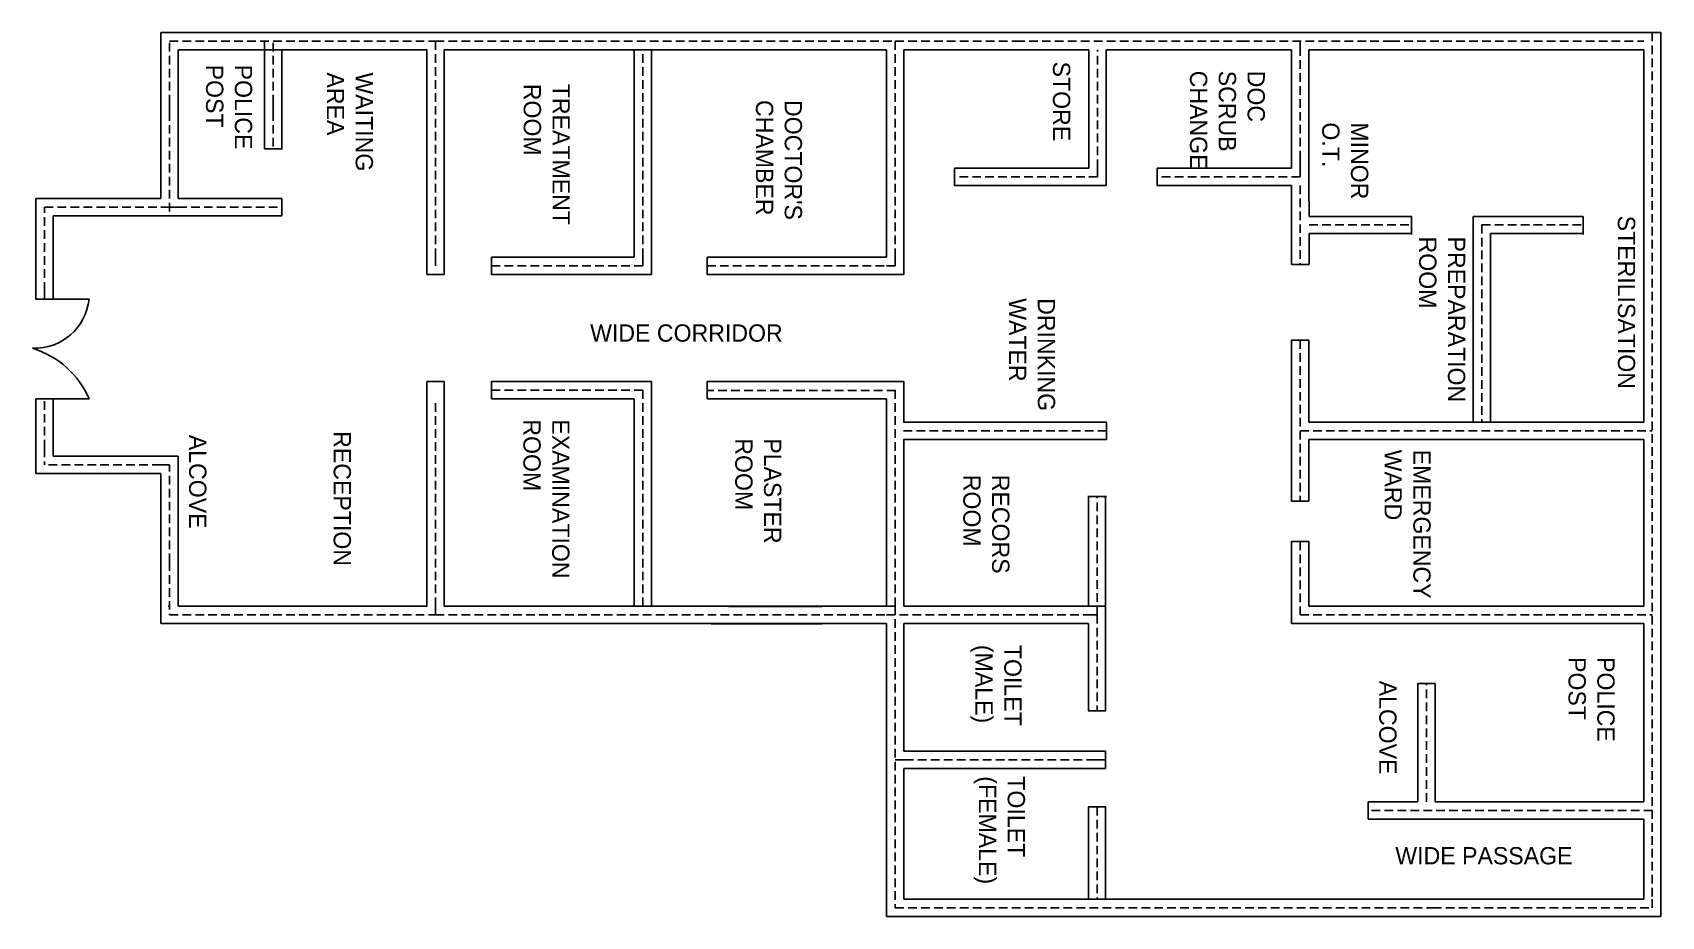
# Model space of a CAD drawing. Header units: inches. Extents: x -60 to 883, y 117 to 629.
import ezdxf

# ---------------------------------------------------------------- set-up
doc = ezdxf.new("R2010")
doc.units = ezdxf.units.IN
doc.header["$LTSCALE"] = 20
doc.header["$MEASUREMENT"] = 0
doc.linetypes.add('HIDDEN', pattern=[0.375, 0.25, -0.125])

msp = doc.modelspace()

# ---------------------------------------------------------------- linework, layer by layer
for p, q in [((14.71, 623.81), (14.71, 628.81)), ((14.71, 628.81), (24.71, 628.81)), ((14.71, 592.81), (14.71, 623.81)), ((24.71, 628.81), (168.71, 628.81)), ((74.74, 592.81), (74.74, 623.81)), ((168.71, 628.81), (237.71, 628.81)), ((173.71, 623.81), (173.71, 618.81)), ((237.71, 628.81), (439.71, 628.81)), ((439.71, 628.81), (514.71, 628.81)), ((514.71, 628.81), (644.71, 628.81)), ((644.71, 628.81), (718.91, 628.81)), ((674.07, 618.81), (674.07, 623.81)), ((718.91, 628.81), (872.91, 628.81)), ((872.91, 628.81), (882.91, 628.81)), ((882.91, 628.81), (882.91, 127.29)), ((14.71, 592.81), (14.71, 618.81)), ((24.71, 618.81), (168.71, 618.81)), ((24.71, 587.81), (24.71, 618.81)), ((74.74, 592.81), (74.74, 618.81)), ((84.74, 587.81), (84.74, 618.81)), ((168.71, 498.81), (168.71, 618.81)), ((178.71, 618.81), (232.71, 618.81)), ((178.71, 498.81), (178.71, 618.81)), ((242.71, 618.81), (232.71, 618.81)), ((242.71, 618.81), (434.71, 618.81)), ((288.63, 498.81), (288.63, 618.81)), ((298.63, 498.81), (298.63, 618.81)), ((434.71, 618.81), (434.71, 546.81)), ((434.71, 498.81), (434.71, 618.81)), ((444.71, 618.81), (444.71, 546.81)), ((444.71, 618.81), (504.71, 618.81)), ((444.71, 568.81), (444.71, 618.81)), ((504.71, 618.81), (514.71, 618.81)), ((514.71, 618.81), (551.89, 618.81)), ((551.89, 618.81), (551.89, 555.33)), ((561.89, 555.33), (561.89, 618.81)), ((561.89, 618.81), (634.71, 618.81)), ((634.71, 618.81), (669.07, 618.81)), ((669.07, 555.33), (669.07, 618.81)), ((679.07, 555.33), (679.07, 618.81)), ((679.07, 618.81), (736.07, 618.81)), ((736.07, 618.81), (872.91, 618.81)), ((872.91, 618.81), (872.91, 403.3)), ((14.71, 592.81), (14.71, 582.81)), ((19.71, 587.81), (19.71, 582.81)), ((24.71, 587.81), (24.71, 582.81)), ((74.74, 592.81), (74.74, 582.81)), ((79.74, 587.81), (79.74, 582.81)), ((84.74, 587.81), (84.74, 582.81)), ((14.71, 582.81), (14.71, 532.81)), ((24.71, 582.81), (24.71, 532.81)), ((74.74, 582.81), (74.74, 561.59)), ((84.74, 582.81), (84.74, 561.59)), ((444.71, 568.81), (444.71, 558.81)), ((74.79, 561.59), (85.13, 561.59)), ((444.71, 498.81), (444.71, 558.81)), ((434.71, 546.81), (434.71, 536.81)), ((444.71, 546.81), (444.71, 536.81)), ((551.89, 550.33), (474.15, 550.33)), ((474.15, 550.33), (474.15, 540.33)), ((551.89, 555.33), (551.89, 550.33)), ((556.89, 550.33), (556.89, 545.33)), ((561.89, 555.33), (561.89, 550.33)), ((561.89, 550.33), (561.89, 540.33)), ((669.07, 550.33), (591.33, 550.33)), ((591.33, 550.33), (591.33, 540.33)), ((669.07, 555.33), (669.07, 550.33)), ((674.07, 555.33), (674.07, 545.33)), ((679.07, 555.33), (679.07, 540.33)), ((561.89, 540.33), (474.15, 540.33)), ((669.07, 540.33), (591.33, 540.33)), ((669.07, 540.33), (669.07, 494.66)), ((679.07, 540.33), (679.32, 522.33)), ((-57.58, 474.44), (-57.58, 532.81)), ((-52.58, 532.81), (-57.58, 532.81)), ((-52.58, 532.81), (14.71, 532.81)), ((24.71, 532.81), (84.74, 532.81)), ((84.74, 532.81), (84.74, 522.81)), ((-47.58, 522.81), (15.7, 522.81)), ((-47.58, 484.44), (-47.58, 522.81)), ((14.71, 527.81), (24.71, 527.81)), ((14.71, 522.81), (24.71, 522.81)), ((24.71, 522.81), (84.74, 522.81)), ((738.53, 522.33), (679.32, 522.33)), ((738.53, 522.33), (738.53, 511.89)), ((774.24, 522.33), (774.24, 403.12)), ((774.24, 522.33), (837.83, 522.33)), ((837.83, 522.33), (837.83, 511.89)), ((872.91, 522.59), (873.4, 522.59)), ((679.41, 512.59), (738.53, 512.59)), ((679.41, 512.59), (679.41, 494.66)), ((784.24, 512.59), (784.24, 403.12)), ((784.24, 512.59), (837.83, 512.59)), ((872.91, 517.59), (873.4, 517.59)), ((872.91, 512.59), (873.4, 512.59)), ((168.71, 498.81), (168.71, 488.81)), ((173.71, 498.81), (173.71, 493.81)), ((178.71, 498.81), (178.71, 488.81)), ((206.11, 498.81), (288.63, 498.81)), ((206.11, 498.81), (288.63, 498.81)), ((206.11, 498.81), (206.11, 488.81)), ((293.63, 498.81), (293.63, 493.81)), ((298.63, 498.81), (298.63, 488.81)), ((330.85, 498.81), (434.71, 498.81)), ((330.85, 498.81), (434.71, 498.81)), ((330.85, 498.81), (330.85, 488.81)), ((439.71, 493.81), (434.71, 493.81)), ((439.71, 498.81), (439.71, 493.81)), ((444.71, 498.81), (444.71, 488.81)), ((669.07, 494.66), (679.07, 494.66)), ((-47.58, 474.44), (-47.58, 484.44)), ((168.71, 488.81), (178.71, 488.81)), ((206.11, 488.81), (298.63, 488.81)), ((330.85, 488.81), (434.71, 488.81)), ((444.71, 488.81), (434.71, 488.81)), ((-57.58, 474.44), (-47.58, 474.44)), ((-52.58, 479.44), (-52.58, 474.44)), ((-47.58, 474.44), (-26.79, 474.44)), ((669.07, 450.78), (669.07, 357.71)), ((669.07, 450.78), (679.07, 450.78)), ((679.07, 450.78), (679.07, 403.3)), ((168.71, 426.81), (178.71, 426.81)), ((168.71, 426.81), (168.71, 416.81)), ((178.71, 426.81), (178.71, 416.81)), ((206.11, 426.81), (298.63, 426.81)), ((206.11, 426.81), (206.11, 416.81)), ((298.63, 426.81), (298.63, 416.81)), ((330.85, 426.81), (444.71, 426.81)), ((330.85, 426.81), (330.85, 416.81)), ((444.71, 426.81), (444.71, 416.81)), ((-57.58, 388.05), (-57.58, 416.81)), ((-57.58, 416.81), (-47.58, 416.81)), ((-47.58, 388.05), (-47.58, 416.81)), ((-47.58, 416.81), (-26.79, 416.81)), ((168.71, 296.81), (168.71, 416.81)), ((178.71, 296.81), (178.71, 416.81)), ((206.11, 416.81), (288.63, 416.81)), ((288.63, 296.81), (288.63, 416.81)), ((293.63, 421.81), (293.63, 416.81)), ((298.63, 296.81), (298.63, 416.81)), ((330.85, 416.81), (434.71, 416.81)), ((434.71, 296.81), (434.71, 416.81)), ((439.71, 416.81), (439.71, 421.8)), ((444.71, 403.3), (444.71, 416.81)), ((444.53, 403.3), (561.95, 403.3)), ((561.95, 403.3), (561.95, 393.3)), ((679.07, 403.3), (872.91, 403.3)), ((-57.58, 388.05), (-57.58, 373.6)), ((-47.58, 388.05), (-47.58, 383.6)), ((444.53, 393.3), (561.95, 393.3)), ((444.71, 366.81), (444.71, 393.3)), ((679.07, 393.3), (872.91, 393.3)), ((679.07, 393.3), (679.07, 357.71)), ((872.91, 393.3), (872.91, 296.81)), ((15.7, 383.6), (-47.58, 383.6)), ((14.71, 378.6), (19.82, 378.6)), ((24.82, 383.6), (15.7, 383.6)), ((24.82, 322.32), (24.82, 383.6)), ((-57.58, 373.6), (-52.58, 373.6)), ((14.71, 373.6), (-52.58, 373.6)), ((14.71, 373.6), (14.71, 286.81)), ((444.71, 366.81), (444.71, 356.81)), ((551.18, 360.29), (561.95, 360.29)), ((551.54, 360.29), (551.54, 296.81)), ((561.54, 296.81), (561.54, 360.29)), ((444.71, 296.81), (444.71, 356.81)), ((669.07, 357.71), (679.07, 357.71)), ((669.07, 334.24), (669.07, 286.81)), ((669.07, 334.24), (679.07, 334.24)), ((679.07, 334.24), (679.07, 296.81)), ((24.82, 322.32), (24.76, 296.81)), ((19.76, 296.81), (19.01, 296.81)), ((24.71, 296.81), (168.71, 296.81)), ((173.71, 291.81), (173.71, 296.81)), ((178.71, 296.81), (434.71, 296.81)), ((343.26, 296.7), (397.26, 296.7)), ((434.71, 296.81), (439.71, 296.81)), ((439.71, 296.81), (439.71, 291.81)), ((444.71, 296.81), (526.01, 296.81)), ((526.01, 296.81), (551.54, 296.81)), ((551.54, 296.81), (561.54, 296.81)), ((561.54, 296.81), (561.54, 236.25)), ((679.07, 296.81), (872.91, 296.81)), ((18.93, 286.81), (14.71, 286.81)), ((24.71, 286.81), (18.93, 286.81)), ((24.71, 286.81), (168.71, 286.81)), ((168.71, 286.81), (178.71, 286.81)), ((178.71, 286.81), (434.71, 286.81)), ((333.26, 286.7), (343.26, 286.7)), ((343.26, 286.7), (397.26, 286.7)), ((434.71, 286.81), (434.71, 117.29)), ((444.71, 286.81), (444.71, 212.88)), ((444.71, 286.81), (526.01, 286.81)), ((526.01, 286.81), (551.54, 286.81)), ((551.54, 291.81), (556.54, 291.81)), ((551.54, 286.81), (551.54, 236.25)), ((669.07, 286.81), (872.91, 286.81)), ((872.91, 286.81), (872.91, 183.62)), ((742.24, 183.62), (742.24, 252.18)), ((742.24, 252.18), (752.24, 252.18)), ((752.24, 183.62), (752.24, 252.18)), ((551.4, 236.25), (561.55, 236.25)), ((445.4, 207.88), (439.71, 207.88)), ((445.4, 212.88), (444.71, 212.88)), ((445.4, 212.88), (552.05, 212.88)), ((551.54, 207.88), (556.54, 207.88)), ((552.05, 212.88), (561.54, 212.88)), ((556.54, 207.88), (561.55, 207.88)), ((561.54, 212.88), (561.54, 202.88)), ((445.4, 202.88), (444.71, 202.88)), ((444.71, 202.88), (444.71, 127.29)), ((445.4, 202.88), (552.05, 202.88)), ((551.54, 202.88), (561.54, 202.88)), ((551.4, 180.73), (561.55, 180.73)), ((551.54, 180.73), (551.54, 127.73)), ((561.54, 180.73), (561.54, 127.73)), ((713.44, 183.62), (713.44, 173.62)), ((742.24, 183.62), (713.44, 183.62)), ((872.91, 183.62), (752.24, 183.62)), ((883.18, 183.62), (882.91, 183.62)), ((872.91, 173.62), (713.44, 173.62)), ((872.91, 173.62), (872.91, 127.29)), ((883.18, 178.62), (882.91, 178.62)), ((883.18, 173.62), (882.91, 173.62)), ((444.71, 127.29), (750.86, 127.29)), ((750.86, 127.29), (872.91, 127.29)), ((877.91, 127.29), (877.91, 122.29)), ((882.91, 127.29), (882.91, 117.29)), ((434.71, 117.29), (750.86, 117.29)), ((750.86, 117.29), (882.91, 117.29))]:
    msp.add_line(p, q)
at = {"linetype": 'HIDDEN'}
for p, q in [((19.71, 587.81), (19.71, 623.81)), ((19.71, 623.81), (173.71, 623.81)), ((79.74, 587.81), (79.74, 623.81)), ((173.71, 623.81), (237.71, 623.81)), ((237.71, 623.81), (439.71, 623.81)), ((439.71, 618.81), (439.71, 623.81)), ((439.71, 623.81), (509.71, 623.81)), ((509.71, 623.81), (639.71, 623.81)), ((639.71, 623.81), (726.88, 623.81)), ((726.88, 623.81), (872.91, 623.81)), ((877.91, 628.81), (877.91, 127.29)), ((173.71, 498.81), (173.71, 618.81)), ((293.63, 498.81), (293.63, 618.81)), ((439.71, 498.81), (439.71, 618.81)), ((556.89, 550.33), (556.89, 618.81)), ((674.07, 555.33), (674.07, 618.81)), ((19.71, 582.81), (19.71, 522.81)), ((79.74, 582.81), (79.74, 561.59)), ((556.89, 545.33), (474.15, 545.33)), ((674.07, 545.33), (591.33, 545.33)), ((674.07, 540.33), (674.07, 494.66)), ((-52.58, 527.81), (14.71, 527.81)), ((-52.58, 479.44), (-52.58, 527.81)), ((24.71, 527.81), (84.74, 527.81)), ((679.41, 517.59), (738.53, 517.59)), ((779.24, 517.59), (779.24, 403.12)), ((779.24, 517.59), (837.83, 517.59)), ((206.11, 493.81), (293.63, 493.81)), ((330.85, 493.81), (434.71, 493.81)), ((674.07, 450.78), (674.07, 357.71)), ((-52.58, 388.05), (-52.58, 416.81)), ((173.71, 296.81), (173.71, 416.81)), ((206.11, 421.81), (293.63, 421.81)), ((293.63, 296.81), (293.63, 416.81)), ((439.85, 421.72), (331.06, 421.72)), ((439.71, 296.81), (439.71, 416.81)), ((444.53, 398.3), (561.95, 398.3)), ((674.07, 398.3), (877.91, 398.3)), ((-52.58, 388.05), (-52.58, 378.6)), ((14.71, 378.6), (-52.58, 378.6)), ((19.82, 322.32), (19.82, 378.6)), ((556.54, 291.81), (556.54, 360.29)), ((674.07, 334.24), (674.07, 291.81)), ((19.82, 322.33), (19.75, 291.81)), ((439.71, 296.81), (439.71, 122.29)), ((19.71, 291.81), (173.71, 291.81)), ((173.71, 291.81), (439.71, 291.81)), ((434.71, 291.81), (526.01, 291.81)), ((526.01, 291.81), (551.54, 291.81)), ((556.54, 291.81), (556.54, 236.25)), ((674.07, 291.81), (877.91, 291.81)), ((747.24, 183.62), (747.24, 252.18)), ((445.4, 207.88), (552.05, 207.88)), ((556.54, 180.73), (556.54, 127.73)), ((877.91, 178.62), (713.44, 178.62)), ((439.71, 122.29), (750.86, 122.29)), ((750.86, 122.29), (877.91, 122.29))]:
    msp.add_line(p, q, dxfattribs=at)
for centre, radius, start, end in [((-58.39, 477.87), 31.78, 268.00092, 353.81516), ((-74.96, 395.93), 52.5, 23.43155, 72.86863)]:
    msp.add_arc(centre, radius, start, end)

# ---------------------------------------------------------------- texts
at = {"char_height": 10, "width": 26.0135, "attachment_point": 1, "rotation": 270}
for s, insert in [('POLICE POST', (67.56, 610.25)), ('WAITING AREA', (137.49, 605.73)), ('STORE', (541.03, 612.01)), ('DOC SCRUB\\PCHANGE', (653.67, 606.73)), ('TREATMENT ROOM', (251.42, 599.17)), ("DOCTOR'S\\PCHAMBER", (385.79, 589.78)), ('MINOR\\PO.T.', (713.52, 576.84)), ('STERILISATION', (867.98, 522.86)), ('PREPARATION\\PROOM', (769.62, 510.75)), ('DRINKING\\PWATER', (532.26, 475.1)), ('ALCOVE', (41.09, 396.01)), ('RECEPTION', (124.74, 398.11)), ('EXAMINATION\\PROOM', (251.22, 404.96)), ('PLASTER\\PROOM', (373.82, 393.99)), ('EMERGENCY\\PWARD', (749.6, 387.42)), ('RECORS\\PROOM', (505.83, 372.89)), ('TOILET\\P(MALE)', (512.87, 274.43)), ('POLICE POST', (856.08, 267.4)), ('ALCOVE', (729.86, 253.71)), ('TOILET\\P(FEMALE)', (514.84, 198.39))]:
    msp.add_mtext(s, dxfattribs=dict(at, insert=insert))
at = {"char_height": 10, "width": 223.2524, "attachment_point": 1}
for s, insert in [('WIDE CORRIDOR', (263.19, 459.92)), ('WIDE PASSAGE', (729.17, 157.41))]:
    msp.add_mtext(s, dxfattribs=dict(at, insert=insert))

doc.saveas('drawing.dxf')
